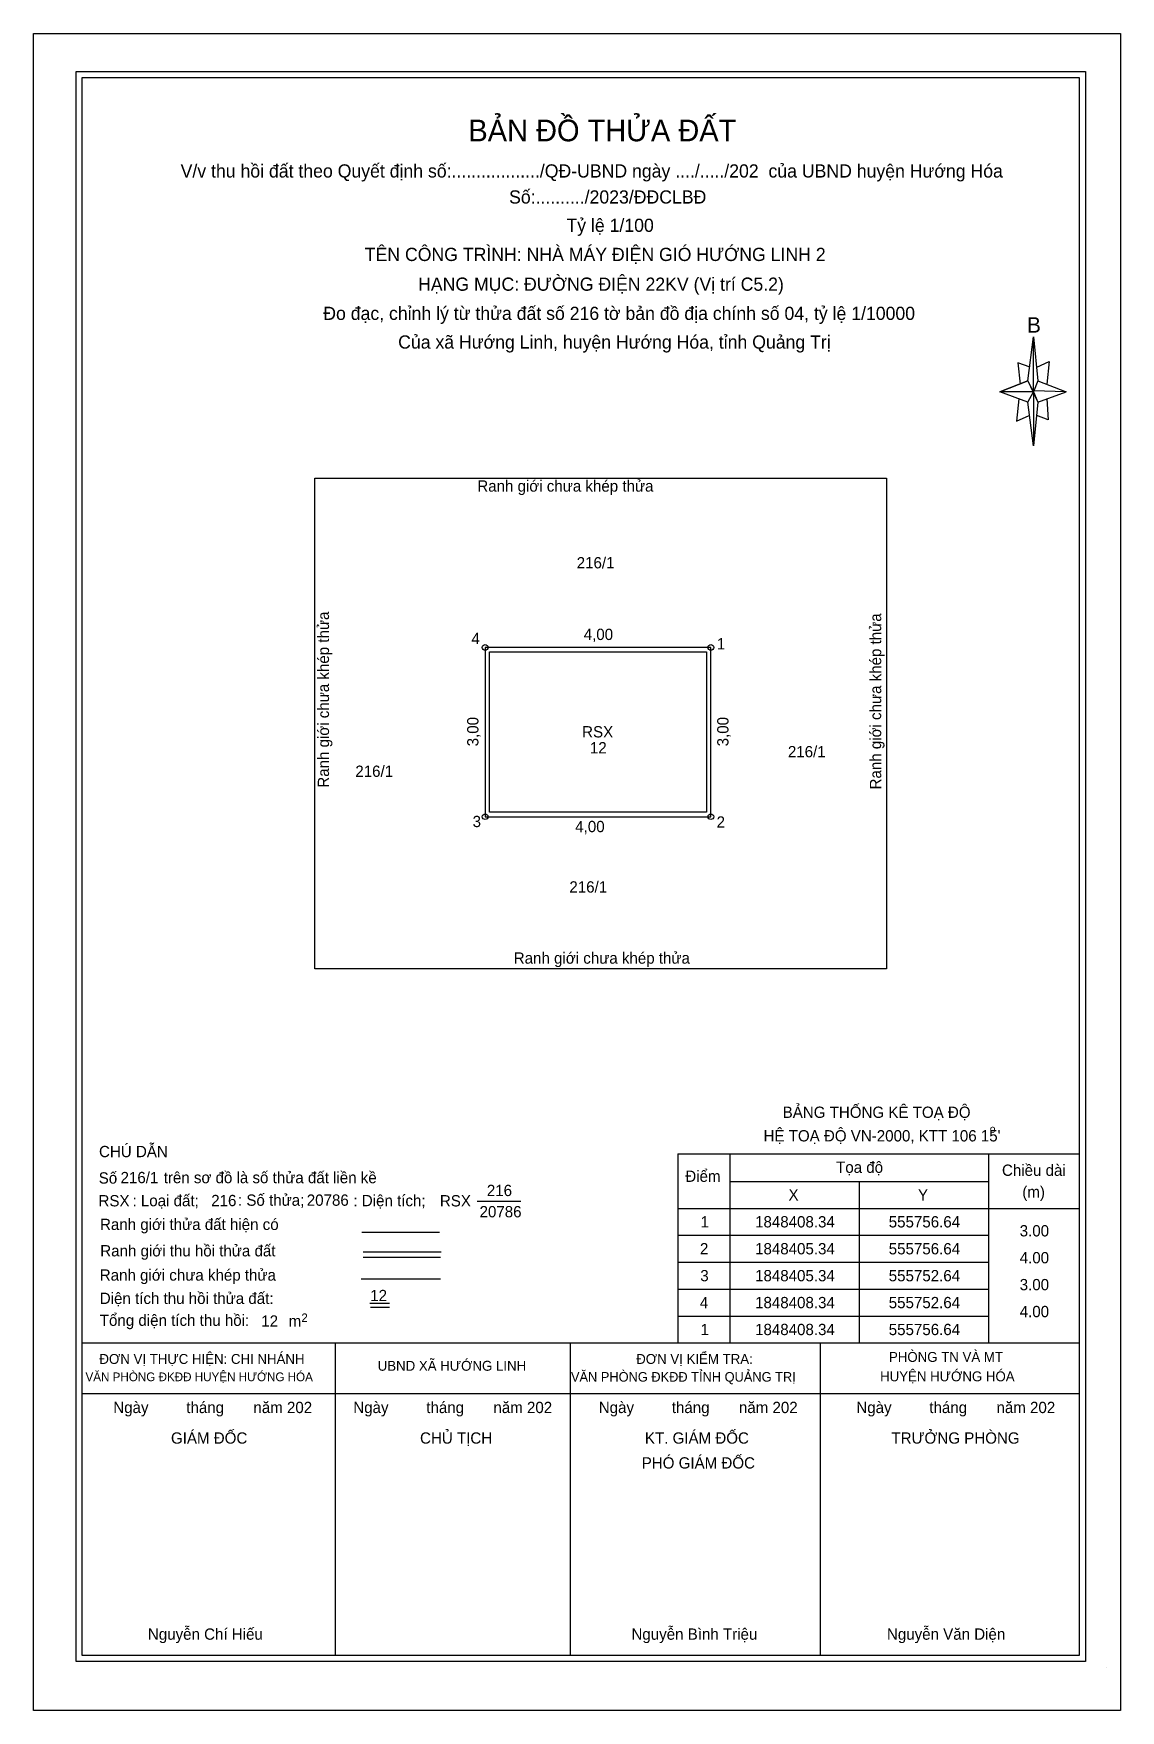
# Model space of a CAD drawing. Extents: x 554477 to 556972, y 1848154 to 1850269.
# Drawn here: x 555744.64 to 555763.89, y 1848389.5 to 1848419.21 of the extents above; entities that cross this region are included whole.
import ezdxf

# ---------------------------------------------------------------- set-up
doc = ezdxf.new("R2010")
doc.units = 0
for name, color, linetype in [('Level 10', 7, 'Continuous'), ('Level 13', 7, 'Continuous'), ('Level 16', 7, 'Continuous'), ('Level 18', 7, 'Continuous'), ('Level 2', 7, 'Continuous'), ('Level 21', 7, 'Continuous'), ('Level 27', 7, 'Continuous'), ('Level 5', 7, 'Continuous'), ('Level 55', 7, 'Continuous'), ('Level 56', 7, 'Continuous'), ('Level 6', 7, 'Continuous'), ('Level 67', 7, 'Continuous'), ('Level 68', 7, 'Continuous'), ('Level 73', 7, 'Continuous')]:
    doc.layers.add(name, color=color, linetype=linetype)

msp = doc.modelspace()

# ---------------------------------------------------------------- linework, layer by layer
at = {"layer": 'Level 10'}
msp.add_lwpolyline([(555756.636, 1848408.335), (555752.636, 1848408.335), (555752.636, 1848405.335), (555756.636, 1848405.335), (555756.636, 1848408.335)], dxfattribs=at)
at = {"layer": 'Level 13'}
msp.add_line((555752.496, 1848398.523), (555753.268, 1848398.523), dxfattribs=at)
at = {"layer": 'Level 16'}
msp.add_line((555750.473, 1848397.626), (555751.857, 1848397.626), dxfattribs=at)
for points in [[(555756.556, 1848408.255), (555756.556, 1848405.415), (555752.716, 1848405.415), (555752.716, 1848408.255), (555756.556, 1848408.255)], [(555751.843, 1848397.139), (555750.44, 1848397.139)]]:
    msp.add_lwpolyline(points, dxfattribs=at)
at = {"layer": 'Level 2'}
msp.add_lwpolyline([(555744.636, 1848419.211), (555763.892, 1848419.211), (555763.892, 1848389.5), (555744.636, 1848389.5)], close=True, dxfattribs=at)
at = {"layer": 'Level 21'}
for centre in [(555752.636, 1848408.335), (555756.636, 1848408.335), (555756.636, 1848408.335), (555752.636, 1848405.335), (555756.636, 1848405.335)]:
    msp.add_circle(centre, 0.05, dxfattribs=at)
at = {"layer": 'Level 27'}
for p, q in [((555763.163, 1848399.866), (555763.163, 1848396.011)), ((555763.163, 1848399.866), (555763.163, 1848396.011)), ((555756.051, 1848399.363), (555763.163, 1848399.363)), ((555756.051, 1848399.363), (555756.051, 1848396.011)), ((555756.969, 1848399.363), (555756.969, 1848396.011)), ((555761.557, 1848399.363), (555761.557, 1848396.011)), ((555756.969, 1848398.874), (555761.557, 1848398.874)), ((555759.263, 1848398.874), (555759.263, 1848396.011)), ((555756.051, 1848398.396), (555763.163, 1848398.396)), ((555756.051, 1848397.919), (555761.557, 1848397.919)), ((555756.051, 1848397.442), (555761.557, 1848397.442)), ((555756.051, 1848396.965), (555761.557, 1848396.965)), ((555756.051, 1848396.488), (555761.557, 1848396.488)), ((555756.051, 1848396.011), (555763.163, 1848396.011)), ((555756.051, 1848396.011), (555763.163, 1848396.011))]:
    msp.add_line(p, q, dxfattribs=at)
at = {"layer": 'Level 56'}
msp.add_lwpolyline([(555749.622, 1848411.333), (555759.748, 1848411.333), (555759.748, 1848402.641), (555749.622, 1848402.641)], close=True, dxfattribs=at)
at = {"layer": 'Level 67'}
for p, q in [((555762.252, 1848413.06), (555762.351, 1848413.835)), ((555762.292, 1848413.298), (555762.073, 1848413.378)), ((555762.073, 1848413.378), (555762.113, 1848413)), ((555762.411, 1848413.298), (555762.63, 1848413.398)), ((555762.63, 1848413.398), (555762.59, 1848413)), ((555762.252, 1848413.06), (555761.755, 1848412.861)), ((555761.755, 1848412.861), (555762.252, 1848413.06)), ((555762.351, 1848412.861), (555762.252, 1848413.06)), ((555762.252, 1848413.06), (555762.431, 1848412.683)), ((555762.431, 1848413.06), (555762.928, 1848412.861)), ((555762.252, 1848412.683), (555761.755, 1848412.861)), ((555762.351, 1848412.861), (555761.755, 1848412.861)), ((555762.093, 1848412.742), (555762.053, 1848412.345)), ((555762.928, 1848412.861), (555762.351, 1848412.881)), ((555762.351, 1848412.881), (555762.351, 1848412.861)), ((555762.351, 1848412.861), (555762.431, 1848412.683)), ((555762.431, 1848412.683), (555762.928, 1848412.861)), ((555762.431, 1848412.683), (555762.928, 1848412.861)), ((555762.59, 1848412.742), (555762.61, 1848412.365)), ((555762.053, 1848412.345), (555762.272, 1848412.444)), ((555762.431, 1848412.683), (555762.351, 1848411.908)), ((555762.61, 1848412.365), (555762.411, 1848412.444)), ((555750.452, 1848397.974), (555751.827, 1848397.974)), ((555750.473, 1848397.533), (555751.848, 1848397.533)), ((555750.595, 1848396.719), (555750.944, 1848396.719)), ((555750.603, 1848396.648), (555750.945, 1848396.648)), ((555745.499, 1848396.011), (555763.163, 1848396.011)), ((555749.983, 1848390.483), (555749.983, 1848396.011)), ((555754.151, 1848390.483), (555754.151, 1848396.011)), ((555758.579, 1848390.483), (555758.579, 1848396.011)), ((555745.499, 1848395.118), (555763.163, 1848395.118)), ((555763.649, 1848390.268), (555763.649, 1848390.268)), ((555763.649, 1848390.268), (555763.649, 1848390.268)), ((555763.649, 1848390.268), (555763.649, 1848390.268))]:
    msp.add_line(p, q, dxfattribs=at)
for points in [[(555745.39, 1848418.54), (555763.271, 1848418.54), (555763.271, 1848390.368), (555745.39, 1848390.368)], [(555745.499, 1848418.432), (555763.163, 1848418.432), (555763.163, 1848390.476), (555745.499, 1848390.476)], [(555762.351, 1848413.835), (555762.431, 1848413.06), (555762.351, 1848412.861)], [(555762.351, 1848412.861), (555762.351, 1848411.908), (555762.252, 1848412.683)]]:
    msp.add_lwpolyline(points, close=True, dxfattribs=at)

# ---------------------------------------------------------------- texts
at = {"layer": 'Level 13'}
for s, p in [('216', (555752.667, 1848398.614)), ('RSX', (555751.835, 1848398.43)), ('20786', (555752.538, 1848398.237))]:
    msp.add_text(s, height=0.2, dxfattribs=at).set_placement(p)
at = {"layer": 'Level 18'}
msp.add_text('RSX', height=0.2, dxfattribs=at).set_placement((555754.355, 1848406.74))
at = {"layer": 'Level 21'}
for s, p in [('4', (555752.394, 1848408.394)), ('1', (555756.74, 1848408.299)), ('1', (555756.74, 1848408.299)), ('3', (555752.415, 1848405.151)), ('2', (555756.737, 1848405.141))]:
    msp.add_text(s, height=0.2, dxfattribs=at).set_placement(p)
at = {"layer": 'Level 27'}
for s, p in [('Điểm', (555756.183, 1848398.866)), ('Tọa độ', (555758.854, 1848399.025)), ('Chiều dài', (555761.793, 1848398.972)), ('(m)', (555762.153, 1848398.588)), ('X', (555758.011, 1848398.535)), ('Y', (555760.305, 1848398.535)), ('1', (555756.454, 1848398.058)), ('1848408.34', (555757.419, 1848398.058)), ('555756.64', (555759.787, 1848398.058)), ('3.00', (555762.107, 1848397.899)), ('2', (555756.442, 1848397.581)), ('1848405.34', (555757.419, 1848397.581)), ('555756.64', (555759.787, 1848397.581)), ('4.00', (555762.107, 1848397.422)), ('3', (555756.448, 1848397.104)), ('1848405.34', (555757.419, 1848397.104)), ('555752.64', (555759.787, 1848397.104)), ('3.00', (555762.107, 1848396.945)), ('4', (555756.441, 1848396.627)), ('1848408.34', (555757.419, 1848396.627)), ('555752.64', (555759.787, 1848396.627)), ('4.00', (555762.107, 1848396.468)), ('1', (555756.454, 1848396.15)), ('1848408.34', (555757.419, 1848396.15)), ('555756.64', (555759.787, 1848396.15))]:
    msp.add_text(s, height=0.2, dxfattribs=at).set_placement(p)
at = {"layer": 'Level 5'}
for s, p in [('4,00', (555754.383, 1848408.466)), ('4,00', (555754.383, 1848408.466)), ('12', (555754.493, 1848406.457)), ('4,00', (555754.233, 1848405.061)), ('4,00', (555754.233, 1848405.061))]:
    msp.add_text(s, height=0.2, dxfattribs=at).set_placement(p)
for p in [(555752.518, 1848406.582), (555752.518, 1848406.582), (555756.948, 1848406.582), (555756.948, 1848406.582)]:
    msp.add_text('3,00', height=0.2, rotation=90, dxfattribs=at).set_placement(p)
at = {"layer": 'Level 55'}
msp.add_text('Ranh giới chưa khép thửa', height=0.2, rotation=90, dxfattribs=at).set_placement((555749.871, 1848405.849))
at = {"layer": 'Level 56'}
for p in [(555752.498, 1848411.095), (555753.144, 1848402.731)]:
    msp.add_text('Ranh giới chưa khép thửa', height=0.2, dxfattribs=at).set_placement(p)
msp.add_text('Ranh giới chưa khép thửa', height=0.2, rotation=90, dxfattribs=at).set_placement((555759.653, 1848405.818))
at = {"layer": 'Level 6'}
msp.add_text('12', height=0.2, dxfattribs=at).set_placement((555754.493, 1848406.457))
at = {"layer": 'Level 67'}
for s, height, p in [('BẢN ĐỒ THỬA ĐẤT', 0.38401, (555752.34, 1848417.302)), ('V/v thu hồi đất theo Quyết định số:................../QĐ-UBND ngày ..../...../202  của UBND huyện Hướng Hóa', 0.233918, (555747.242, 1848416.66)), ('Số:........../2023/ĐĐCLBĐ', 0.23392, (555753.061, 1848416.199)), ('Tỷ lệ 1/100', 0.23392, (555754.077, 1848415.697)), ('TÊN CÔNG TRÌNH: NHÀ MÁY ĐIỆN GIÓ HƯỚNG LINH 2', 0.23392, (555750.504, 1848415.181)), ('HẠNG MỤC: ĐƯỜNG ĐIỆN 22KV (Vị trí C5.2)', 0.23392, (555751.449, 1848414.654)), ('Đo đạc, chỉnh lý từ thửa đất số 216 tờ bản đồ địa chính số 04, tỷ lệ 1/10000', 0.23392, (555749.769, 1848414.137)), ('B', 0.274, (555762.238, 1848413.912)), ('Của xã Hướng Linh, huyện Hướng Hóa, tỉnh Quảng Trị', 0.23392, (555751.096, 1848413.629)), ('BẢNG THỐNG KÊ TOẠ ĐỘ', 0.2, (555757.908, 1848399.999)), ("HỆ TOẠ ĐỘ VN-2000, KTT 106 15'", 0.2, (555757.569, 1848399.582)), ('o', 0.139, (555761.576, 1848399.734)), ('CHÚ DẪN', 0.2, (555745.796, 1848399.303)), ('Ranh giới thửa đất hiện có', 0.2, (555745.814, 1848398.013)), ('Ranh giới thu hồi thửa đất', 0.2, (555745.818, 1848397.545)), ('Ranh giới chưa khép thửa', 0.2, (555745.81, 1848397.115)), ('Diện tích thu hồi thửa đất:', 0.2, (555745.81, 1848396.702)), ('Tổng diện tích thu hồi:', 0.2, (555745.81, 1848396.314)), ('ĐƠN VỊ THỰC HIỆN: CHI NHÁNH', 0.17544, (555745.803, 1848395.64)), ('ĐƠN VỊ KIỂM TRA:', 0.17544, (555755.313, 1848395.64)), ('PHÒNG TN VÀ MT', 0.17544, (555759.791, 1848395.676)), ('VĂN PHÒNG ĐKĐĐ HUYỆN HƯỚNG HÓA', 0.15409, (555745.557, 1848395.334)), ('UBND XÃ HƯỚNG LINH', 0.17544, (555750.733, 1848395.519)), ('VĂN PHÒNG ĐKĐĐ TỈNH QUẢNG TRỊ', 0.16963, (555754.157, 1848395.326)), ('HUYỆN HƯỚNG HÓA', 0.17544, (555759.634, 1848395.332)), ('Ngày         tháng       năm 202', 0.2, (555746.049, 1848394.769)), ('Ngày         tháng       năm 202', 0.2, (555750.301, 1848394.769)), ('Ngày         tháng       năm 202', 0.2, (555754.65, 1848394.769)), ('Ngày         tháng       năm 202', 0.2, (555759.213, 1848394.769)), ('GIÁM ĐỐC', 0.2, (555747.071, 1848394.227)), (' CHỦ TỊCH', 0.2, (555751.409, 1848394.227)), ('KT. GIÁM ĐỐC', 0.2, (555755.467, 1848394.227)), ('TRƯỞNG PHÒNG', 0.2, (555759.835, 1848394.227)), ('PHÓ GIÁM ĐỐC', 0.2, (555755.411, 1848393.786)), ('Nguyễn Chí Hiếu', 0.2, (555746.662, 1848390.753)), ('Nguyễn Bình Triệu', 0.2, (555755.229, 1848390.753)), ('Nguyễn Văn Diện', 0.2, (555759.755, 1848390.753))]:
    msp.add_text(s, height=height, dxfattribs=at).set_placement(p)
at = {"layer": 'Level 68'}
for s, height, p in [('Số ', 0.2, (555745.791, 1848398.835)), ('216/1', 0.2, (555746.178, 1848398.842)), ('trên sơ đồ là số thửa đất liền kề', 0.2, (555746.942, 1848398.842)), ('RSX', 0.2, (555745.787, 1848398.431)), (': Loại đất;', 0.2, (555746.389, 1848398.434)), ('216', 0.2, (555747.784, 1848398.435)), (': Số thửa; ', 0.2, (555748.258, 1848398.442)), ('20786', 0.2, (555749.477, 1848398.442)), (' : Diện tích;', 0.2, (555750.229, 1848398.434)), ('12', 0.2, (555750.601, 1848396.752)), ('12', 0.2, (555748.671, 1848396.3)), ('m', 0.2, (555749.155, 1848396.3)), ('2', 0.15, (555749.382, 1848396.384))]:
    msp.add_text(s, height=height, dxfattribs=at).set_placement(p)
at = {"layer": 'Level 73'}
for p in [(555754.259, 1848409.735), (555758, 1848406.388), (555750.337, 1848406.041), (555754.129, 1848403.991)]:
    msp.add_text('216/1', height=0.2, dxfattribs=at).set_placement(p)

doc.saveas('drawing.dxf')
